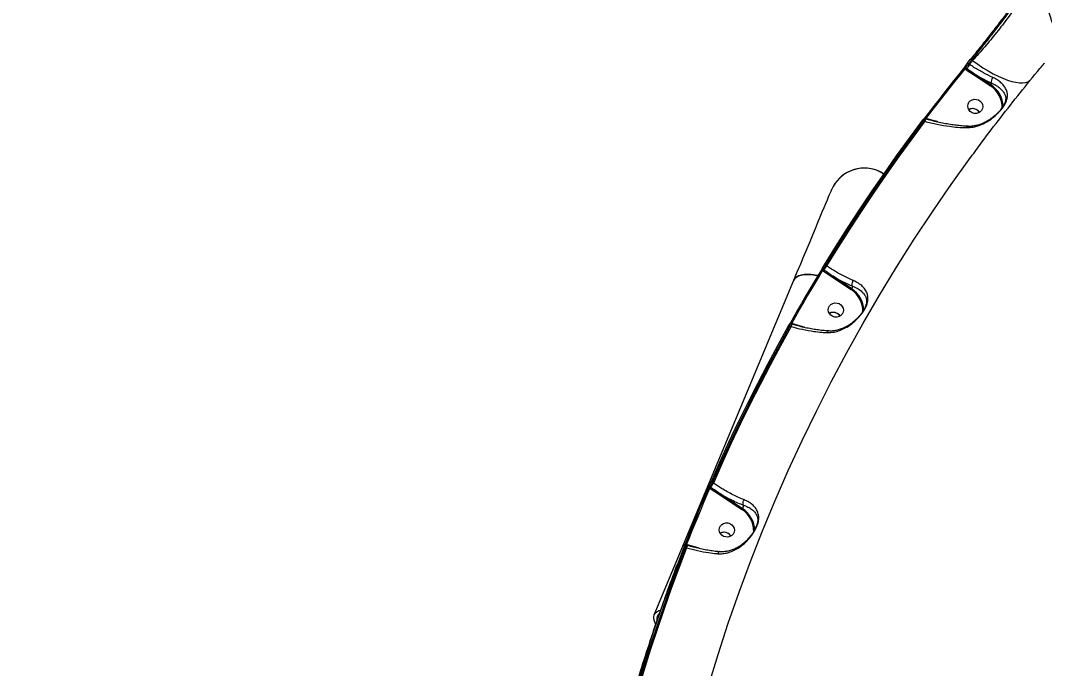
# Model space of a CAD drawing. Header units: millimetres. Extents: x -6028 to 5958, y -6064 to 4137.
# Drawn here: x -607 to -3, y -284 to 99 of the extents above; entities that cross this region are included whole.
import ezdxf

# ---------------------------------------------------------------- set-up
doc = ezdxf.new("R2010")
doc.units = ezdxf.units.MM
for name, color, linetype in [('DIKOM_ОБЪЕКТ', 7, 'Continuous'), ('DIKOM_РАЗМЕР_ЗОНА', 7, 'Continuous'), ('DIKOM_РАЗМЕР_ОБЪЕКТА', 7, 'Continuous')]:
    doc.layers.add(name, color=color, linetype=linetype)
doc.styles.add('style1', font='arial.ttf', dxfattribs={"width": 0.8})
doc.dimstyles.new('1-50', dxfattribs={"dimtxt": 300, "dimasz": 200, "dimexe": 100, "dimexo": 0, "dimgap": 100, "dimtad": 1, "dimtxsty": 'style1', "dimcen": 200, "dimclrd": 7, "dimclre": 7, "dimclrt": 7, "dimadec": 1, "dimazin": 2, "dimtfac": 1, "dimtmove": 0, "dimatfit": 2, "dimfxl": 0, "dimlwd": 25, "dimlwe": 18, "dimarcsym": 0})

# ---------------------------------------------------------------- blocks, each defined once
blk = doc.blocks.new('*D9')
at = {"layer": 'Defpoints', "color": 0, "transparency": 16777216}
for p in [(-6027.56, 1459.58), (4556.58, 1382.7), (4556.58, -5964.37)]:
    blk.add_point(p, dxfattribs=at)
at = {"layer": 'DIKOM_РАЗМЕР_ЗОНА', "color": 7, "lineweight": 18, "transparency": 16777216}
for p, q in [((-6027.56, 1459.58), (-6027.56, -6064.37)), ((4556.58, 1382.7), (4556.58, -6064.37))]:
    blk.add_line(p, q, dxfattribs=at)
at = {"layer": 'DIKOM_РАЗМЕР_ЗОНА', "color": 7, "lineweight": 25, "transparency": 16777216}
blk.add_line((-5827.56, -5964.37), (4356.58, -5964.37), dxfattribs=at)
at = {"layer": 'DIKOM_РАЗМЕР_ЗОНА', "color": 7, "transparency": 16777216}
for points in [[(-5827.56, -5931.03), (-5827.56, -5997.7), (-6027.56, -5964.37)], [(4356.58, -5931.03), (4356.58, -5997.7), (4556.58, -5964.37)]]:
    blk.add_solid(points, dxfattribs=at)
at = {"layer": 'DIKOM_РАЗМЕР_ЗОНА', "color": 7, "transparency": 16777216, "insert": (157.08, -5711.2), "char_height": 300, "attachment_point": 5, "style": 'style1'}
blk.add_mtext('10600', dxfattribs=at)
blk = doc.blocks.new('*D12')
at = {"layer": 'Defpoints', "color": 0, "transparency": 16777216}
for p in [(3056.58, 1987.9), (-4027.97, 676.5), (3056.58, -3714.77)]:
    blk.add_point(p, dxfattribs=at)
at = {"layer": 'DIKOM_РАЗМЕР_ОБЪЕКТА', "color": 7, "lineweight": 18, "transparency": 16777216}
for p, q in [((3056.58, 1987.9), (3056.58, -3814.77)), ((-4027.97, 676.5), (-4027.97, -3814.77))]:
    blk.add_line(p, q, dxfattribs=at)
at = {"layer": 'DIKOM_РАЗМЕР_ОБЪЕКТА', "color": 7, "lineweight": 25, "transparency": 16777216}
blk.add_line((-3827.97, -3714.77), (2856.58, -3714.77), dxfattribs=at)
at = {"layer": 'DIKOM_РАЗМЕР_ОБЪЕКТА', "color": 7, "transparency": 16777216}
for points in [[(-3827.97, -3681.44), (-3827.97, -3748.11), (-4027.97, -3714.77)], [(2856.58, -3681.44), (2856.58, -3748.11), (3056.58, -3714.77)]]:
    blk.add_solid(points, dxfattribs=at)
at = {"layer": 'DIKOM_РАЗМЕР_ОБЪЕКТА', "color": 7, "transparency": 16777216, "insert": (20, -3461.6), "char_height": 300, "attachment_point": 5, "style": 'style1'}
blk.add_mtext('7100', dxfattribs=at)

msp = doc.modelspace()

# ---------------------------------------------------------------- linework, layer by layer
at = {"layer": 'DIKOM_ОБЪЕКТ', "color": 7, "linetype": 'Continuous', "lineweight": 15}
for p, q in [((-48.451, 73.761), (-48.47, 73.726)), ((-48.451, 73.761), (-46.542, 76.089)), ((-47.038, 73.124), (-47.584, 73.487)), ((-45.677, 75.813), (-45.174, 75.399)), ((-2.906, 73.748), (-2.716, 73.976)), ((-49.652, 70.483), (-48.917, 69.994)), ((-48.604, 70.516), (-49.246, 70.943)), ((-48.917, 69.994), (-43.568, 66.389)), ((-34.369, 61.043), (-43.243, 66.946)), ((-43.568, 66.389), (-34.694, 60.486)), ((-34.077, 62.175), (-34.369, 61.043)), ((-74.052, 39.763), (-73.38, 39.57)), ((-73.165, 41.145), (-72.921, 41.075)), ((-72.982, 41.092), (-72.898, 41.119)), ((-72.921, 41.075), (-72.923, 41.072)), ((-65.62, 39.275), (-66.205, 39.444)), ((-132.994, -48.354), (-133.481, -48.031)), ((-131.429, -45.746), (-131.976, -45.382)), ((-233.239, -251.868), (-150.751, -54.238)), ((-133.729, -48.595), (-133.307, -48.876)), ((-133.307, -48.876), (-127.947, -52.489)), ((-127.947, -52.489), (-116.913, -59.829)), ((-116.588, -59.272), (-127.622, -51.932)), ((-116.18, -57.69), (-116.588, -59.272)), ((-108.011, -68.408), (-108.057, -68.621)), ((-153.07, -81.44), (-152.421, -81.627)), ((-152.365, -80.006), (-151.963, -80.122)), ((-151.883, -79.887), (-152.013, -79.85)), ((-151.963, -80.122), (-151.963, -80.122)), ((-145.483, -81.685), (-151.883, -79.887)), ((-144.513, -81.963), (-145.483, -81.685)), ((-198.277, -174.022), (-198.833, -173.652)), ((-200.267, -177.078), (-200.155, -177.152)), ((-199.842, -176.631), (-200.179, -176.406)), ((-200.155, -177.152), (-194.691, -180.834)), ((-194.691, -180.834), (-181.366, -189.698)), ((-181.041, -189.141), (-194.366, -180.277)), ((-180.504, -187.056), (-181.041, -189.141)), ((-214.192, -210.629), (-213.629, -210.791)), ((-213.549, -210.557), (-214.04, -210.416)), ((-213.629, -210.791), (-213.63, -210.792)), ((-207.27, -212.319), (-213.549, -210.557)), ((-214.723, -212.113), (-214.087, -212.296)), ((-206.37, -212.578), (-207.27, -212.319))]:
    msp.add_line(p, q, dxfattribs=at)
at = {"layer": 'DIKOM_ОБЪЕКТ', "color": 7, "linetype": 'Continuous', "lineweight": 15, "flags": 128}
for points in [[(-47.584, 73.487), (-47.737, 73.592), (-47.888, 73.679), (-48.032, 73.747), (-48.163, 73.792), (-48.275, 73.812), (-48.366, 73.808), (-48.432, 73.779), (-48.451, 73.761)], [(-47.584, 73.487), (-47.346, 73.778), (-47.108, 74.069), (-46.87, 74.36), (-46.631, 74.651), (-46.393, 74.941), (-46.154, 75.232), (-45.916, 75.522), (-45.677, 75.813)], [(-45.174, 75.399), (-45.407, 75.115), (-45.64, 74.831), (-45.874, 74.547), (-46.107, 74.262), (-46.34, 73.978), (-46.573, 73.694), (-46.806, 73.409), (-47.038, 73.124)], [(-45.677, 75.813), (-45.83, 75.918), (-45.981, 76.006), (-46.125, 76.073), (-46.255, 76.119), (-46.367, 76.14), (-46.458, 76.135), (-46.524, 76.107), (-46.542, 76.089)], [(-45.174, 75.399), (-42.117, 73.229), (-39.054, 71.209), (-36.013, 69.359), (-33.022, 67.695), (-30.108, 66.232), (-27.297, 64.983), (-24.616, 63.961), (-22.089, 63.174), (-19.738, 62.629), (-17.585, 62.332), (-15.651, 62.285), (-13.951, 62.489), (-12.503, 62.941), (-11.318, 63.638), (-10.57, 64.366)], [(-50.541, 70.719), (-53.469, 67.101), (-56.382, 63.472), (-59.278, 59.831), (-62.158, 56.178), (-65.022, 52.514), (-67.869, 48.838), (-70.699, 45.151), (-73.513, 41.452)], [(-72.605, 41.241), (-69.794, 44.937), (-66.965, 48.621), (-64.121, 52.294), (-61.26, 55.955), (-58.382, 59.604), (-55.488, 63.242), (-52.578, 66.869), (-49.652, 70.483)], [(-49.652, 70.483), (-49.806, 70.588), (-49.958, 70.675), (-50.103, 70.743), (-50.234, 70.787), (-50.347, 70.807), (-50.438, 70.802), (-50.503, 70.772), (-50.541, 70.719)], [(-45.465, 44.658), (-46.537, 45.34), (-47.372, 46.271), (-47.901, 47.376), (-48.082, 48.565), (-47.9, 49.741), (-47.369, 50.809), (-46.534, 51.684), (-45.461, 52.293), (-44.237, 52.588), (-42.961, 52.545), (-41.738, 52.167), (-40.665, 51.484), (-39.831, 50.553), (-39.301, 49.449), (-39.121, 48.26), (-39.303, 47.084), (-39.833, 46.015), (-40.669, 45.141), (-41.742, 44.531), (-42.966, 44.236), (-44.241, 44.28), (-45.465, 44.658)], [(-74.96, 39.974), (-82.667, 29.613), (-90.244, 19.166), (-97.69, 8.634), (-105.005, -1.98), (-112.188, -12.676), (-119.237, -23.453), (-126.152, -34.308), (-132.932, -45.241)], [(-131.976, -45.382), (-125.202, -34.458), (-118.292, -23.612), (-111.249, -12.844), (-104.072, -2.157), (-96.763, 8.449), (-89.323, 18.972), (-81.752, 29.41), (-74.052, 39.763)], [(-73.38, 39.57), (-81.098, 29.197), (-88.686, 18.739), (-96.143, 8.195), (-103.468, -2.432), (-110.66, -13.141), (-117.718, -23.93), (-124.642, -34.799), (-131.429, -45.746)], [(-74.052, 39.763), (-74.21, 39.862), (-74.365, 39.944), (-74.512, 40.007), (-74.646, 40.048), (-74.761, 40.065), (-74.854, 40.058), (-74.922, 40.027), (-74.96, 39.974)], [(-72.605, 41.241), (-72.763, 41.341), (-72.919, 41.424), (-73.066, 41.487), (-73.2, 41.528), (-73.316, 41.545), (-73.408, 41.538), (-73.475, 41.507), (-73.513, 41.452)], [(-61.409, -2.873), (-57.806, 2.285), (-46.415, 18.167), (-46.181, 18.488)], [(-101.043, 10.336), (-98.582, 9.115), (-97.723, 8.588)], [(-215.729, -348.337), (-211.481, -331.038), (-206.515, -312.318), (-201.191, -293.695), (-195.509, -275.176), (-189.471, -256.767), (-183.08, -238.474), (-176.337, -220.303), (-169.245, -202.259), (-161.805, -184.348), (-154.02, -166.576), (-145.894, -148.949), (-137.427, -131.471), (-128.623, -114.15), (-119.485, -96.989), (-110.015, -79.996), (-100.218, -63.174), (-90.094, -46.53), (-79.649, -30.068), (-68.885, -13.795), (-61.409, -2.873)], [(-150.751, -54.238), (-148.697, -49.316), (-146.708, -44.551), (-144.791, -39.96), (-142.954, -35.559), (-141.203, -31.363), (-139.544, -27.387), (-137.982, -23.647), (-136.525, -20.154), (-135.176, -16.922), (-133.94, -13.962), (-132.822, -11.284), (-131.827, -8.899), (-130.957, -6.814), (-130.215, -5.037), (-129.604, -3.574), (-129.127, -2.431), (-128.785, -1.612), (-128.58, -1.119), (-128.511, -0.955)], [(-133.729, -48.595), (-133.897, -48.51), (-134.062, -48.44), (-134.218, -48.39), (-134.359, -48.36), (-134.481, -48.352), (-134.578, -48.366), (-134.648, -48.402), (-134.687, -48.459)], [(-131.976, -45.382), (-132.142, -45.296), (-132.307, -45.227), (-132.462, -45.176), (-132.603, -45.146), (-132.724, -45.137), (-132.822, -45.151), (-132.892, -45.186), (-132.932, -45.241)], [(-134.687, -48.459), (-137.034, -52.336), (-139.364, -56.223), (-141.678, -60.12), (-143.974, -64.025), (-146.253, -67.94), (-148.515, -71.864), (-150.759, -75.797), (-152.987, -79.739)], [(-152.013, -79.85), (-149.788, -75.911), (-147.545, -71.981), (-145.285, -68.061), (-143.008, -64.149), (-140.714, -60.247), (-138.402, -56.354), (-136.074, -52.47), (-133.729, -48.595)], [(-136.515, -51.475), (-138.1, -51.189), (-140.457, -50.905), (-142.657, -50.816), (-144.665, -50.923), (-146.445, -51.226), (-147.967, -51.719), (-149.206, -52.394), (-150.139, -53.238), (-150.751, -54.238)], [(-150.751, -54.238), (-150.139, -53.238), (-149.206, -52.394), (-147.967, -51.719), (-146.445, -51.226), (-144.665, -50.923), (-142.657, -50.816), (-140.457, -50.905), (-138.1, -51.189), (-136.515, -51.475)], [(-127.765, -75.603), (-128.837, -74.92), (-129.672, -73.989), (-130.201, -72.885), (-130.382, -71.696), (-130.2, -70.52), (-129.669, -69.451), (-128.834, -68.577), (-127.761, -67.967), (-126.537, -67.672), (-125.261, -67.716), (-124.038, -68.094), (-122.965, -68.776), (-122.131, -69.707), (-121.601, -70.812), (-121.421, -72.001), (-121.603, -73.177), (-122.133, -74.246), (-122.969, -75.12), (-124.042, -75.729), (-125.266, -76.024), (-126.541, -75.981), (-127.765, -75.603)], [(-154.043, -81.329), (-160.267, -92.629), (-166.35, -103.998), (-172.291, -115.437), (-178.09, -126.944), (-183.745, -138.517), (-189.257, -150.154), (-194.624, -161.855), (-199.845, -173.617)], [(-198.833, -173.652), (-193.616, -161.899), (-188.254, -150.208), (-182.747, -138.581), (-177.096, -127.017), (-171.302, -115.52), (-165.366, -104.091), (-159.288, -92.73), (-153.07, -81.44)], [(-152.421, -81.627), (-158.653, -92.938), (-164.744, -104.321), (-170.693, -115.773), (-176.499, -127.293), (-182.161, -138.88), (-187.678, -150.531), (-193.05, -162.246), (-198.277, -174.022)], [(-153.07, -81.44), (-153.24, -81.36), (-153.407, -81.296), (-153.565, -81.25), (-153.709, -81.225), (-153.832, -81.22), (-153.932, -81.236), (-154.003, -81.273), (-154.043, -81.329)], [(-152.013, -79.85), (-152.184, -79.769), (-152.352, -79.704), (-152.51, -79.658), (-152.654, -79.632), (-152.778, -79.628), (-152.877, -79.644), (-152.947, -79.682), (-152.987, -79.739)], [(-198.833, -173.652), (-199.011, -173.586), (-199.185, -173.536), (-199.35, -173.503), (-199.499, -173.489), (-199.627, -173.494), (-199.73, -173.517), (-199.804, -173.559), (-199.845, -173.617)], [(-201.28, -177.047), (-203.067, -181.193), (-204.835, -185.346), (-206.585, -189.506), (-208.317, -193.673), (-210.031, -197.848), (-211.727, -202.029), (-213.405, -206.218), (-215.064, -210.413)], [(-214.04, -210.416), (-212.381, -206.224), (-210.705, -202.039), (-209.011, -197.861), (-207.298, -193.69), (-205.567, -189.526), (-203.819, -185.369), (-202.052, -181.22), (-200.267, -177.078)], [(-200.267, -177.078), (-200.445, -177.012), (-200.62, -176.962), (-200.786, -176.93), (-200.935, -176.916), (-201.064, -176.921), (-201.167, -176.946), (-201.24, -176.988), (-201.28, -177.047)], [(-192.218, -205.472), (-193.29, -204.79), (-194.125, -203.858), (-194.654, -202.754), (-194.835, -201.565), (-194.653, -200.389), (-194.123, -199.32), (-193.287, -198.446), (-192.214, -197.836), (-190.99, -197.541), (-189.715, -197.585), (-188.491, -197.963), (-187.419, -198.645), (-186.584, -199.577), (-186.055, -200.681), (-185.874, -201.87), (-186.056, -203.046), (-186.586, -204.115), (-187.422, -204.989), (-188.495, -205.598), (-189.719, -205.893), (-190.994, -205.85), (-192.218, -205.472)], [(-214.04, -210.416), (-214.22, -210.356), (-214.397, -210.311), (-214.564, -210.283), (-214.716, -210.274), (-214.846, -210.282), (-214.95, -210.309), (-215.023, -210.353), (-215.064, -210.413)], [(-215.748, -212.11), (-220.325, -224.061), (-224.755, -236.064), (-229.037, -248.119), (-233.17, -260.223), (-237.154, -272.376), (-240.989, -284.576), (-244.674, -296.821), (-248.208, -309.109)], [(-247.156, -309.032), (-243.625, -296.754), (-239.944, -284.519), (-236.112, -272.33), (-232.131, -260.187), (-228.001, -248.092), (-223.723, -236.047), (-219.297, -224.054), (-214.723, -212.113)], [(-214.087, -212.296), (-218.67, -224.261), (-223.105, -236.279), (-227.392, -248.349), (-231.53, -260.468), (-235.518, -272.637), (-239.356, -284.852), (-243.043, -297.112), (-246.579, -309.416)], [(-214.723, -212.113), (-214.903, -212.054), (-215.08, -212.009), (-215.247, -211.982), (-215.398, -211.972), (-215.528, -211.981), (-215.632, -212.008), (-215.706, -212.051), (-215.748, -212.11)], [(-232.255, -257.205), (-232.352, -257.047), (-233.072, -255.618), (-233.464, -254.263), (-233.52, -253.006), (-233.239, -251.868), (-232.627, -250.868), (-231.694, -250.024), (-230.456, -249.349), (-229.39, -248.976)]]:
    msp.add_lwpolyline(points, dxfattribs=at)
at = {"layer": 'DIKOM_ОБЪЕКТ', "color": 7, "linetype": 'Continuous', "lineweight": 15}
for centre, radius, start, end in [((-36.129, 64.804), 13.721, 142.668705, 155.397791), ((-48.803, 71.701), 0.877, 143.399126, 239.690362), ((-51.097, 71.657), 2.742, 322.665954, 335.40381), ((-45.421, 67.842), 2.355, 321.891932, 337.627418), ((-36.546, 61.939), 2.354, 321.892746, 337.629303), ((-42.825, 47.704), 15.149, 358.681042, 57.539137), ((-42.935, 47.749), 15.814, 1.554186, 57.20478), ((-30.4, 63.036), 3.777, 139.764943, 193.170357), ((-45.168, 42.336), 4.715, 31.700825, 119.389432), ((-45.177, 42.347), 4.701, 64.771602, 119.363374), ((-45.063, 42.433), 4.575, 31.348285, 65.601937), ((-73.325, 40.47), 0.777, 56.606765, 132.780056), ((-37.131, 29.374), 37.655, 161.900734, 164.290796), ((-47.556, 35.497), 1.299, 98.684161, 165.294732), ((-109.131, -9.043), 21, 57.095031, 157.344907), ((-109.131, -9.043), 21, 67.344907, 157.344907), ((-133.037, -47.269), 0.882, 151.539964, 239.757637), ((-135.49, -47.211), 2.745, 322.672842, 335.396922), ((-120.519, -54.066), 13.721, 142.669075, 155.397966), ((-129.801, -51.035), 2.356, 321.895036, 337.621752), ((-118.767, -58.375), 2.356, 321.895036, 337.621752), ((-125.083, -72.537), 15.108, 358.493456, 57.260643), ((-125.226, -72.509), 15.805, 1.644185, 56.873669), ((-127.468, -77.925), 4.715, 31.698368, 119.391757), ((-127.477, -77.913), 4.701, 64.769838, 119.364849), ((-127.362, -77.826), 4.573, 31.343183, 65.607039), ((-117.548, -91.415), 36.221, 161.83377, 164.321297), ((-156.559, -78.627), 4.843, 341.196613, 344.919308), ((-199.732, -175.639), 0.888, 159.680787, 239.819029), ((-187.367, -182.342), 13.72, 142.667916, 155.398036), ((-202.335, -175.489), 2.742, 322.665308, 335.401733), ((-196.545, -179.38), 2.356, 321.89687, 337.619918), ((-183.22, -188.244), 2.356, 321.895036, 337.621752), ((-189.527, -202.398), 15.096, 357.781325, 57.275203), ((-189.675, -202.374), 15.8, 1.318846, 56.878242), ((-191.921, -207.794), 4.715, 31.699389, 119.390736), ((-191.93, -207.783), 4.701, 64.771871, 119.362815), ((-191.815, -207.695), 4.573, 31.343234, 65.606988), ((-178.911, -222.173), 36.537, 161.850448, 164.315929), ((-218.306, -209.271), 4.928, 341.217736, 344.877769), ((-227.923, -254.095), 3.746, 127.358926, 193.148533)]:
    msp.add_arc(centre, radius, start, end, dxfattribs=at)
for points, knots in [([(-11.227, 121.68), (-12.056, 120.6), (-13.73, 118.421), (-16.337, 114.976), (-18.778, 111.744), (-20.977, 108.83), (-23.305, 105.751), (-25.729, 102.554), (-28.211, 99.298), (-30.758, 95.977), (-33.378, 92.587), (-36.029, 89.188), (-38.669, 85.837), (-41.304, 82.528), (-43.949, 79.246), (-45.691, 77.118), (-46.562, 76.054)], [0, 0, 0, 0, 0.1001196, 0.2018939, 0.2673154, 0.3327351, 0.400066, 0.4673959, 0.5330248, 0.5986551, 0.666211, 0.7337663, 0.7993711, 0.8649757, 0.9324875, 1, 1, 1, 1]), ([(-45.677, 75.813), (-44.556, 77.187), (-42.31, 79.941), (-38.857, 84.26), (-35.394, 88.651), (-31.953, 93.074), (-28.575, 97.463), (-25.297, 101.756), (-22.163, 105.887), (-19.197, 109.807), (-16.302, 113.63), (-13.524, 117.283), (-11.877, 119.412), (-11.054, 120.476)], [0, 0, 0, 0, 0.088694, 0.1776679, 0.2663588, 0.355066, 0.4440573, 0.5327623, 0.6211392, 0.7097986, 0.7981762, 0.8990872, 1, 1, 1, 1]), ([(-11.054, 120.476), (-11.762, 119.264), (-13.178, 116.84), (-15.733, 112.872), (-18.461, 108.85), (-21.297, 104.844), (-24.354, 100.683), (-27.604, 96.412), (-31, 92.089), (-34.5, 87.767), (-38.059, 83.509), (-41.639, 79.346), (-43.997, 76.713), (-45.174, 75.399)], [0, 0, 0, 0, 0.1033765, 0.2067507, 0.2946082, 0.3827369, 0.470592, 0.5587495, 0.6471809, 0.7353371, 0.8234666, 0.9118709, 1, 1, 1, 1]), ([(-5.007, 118.749), (-4.913, 118.415), (-4.534, 117.059), (-3.743, 114.504), (-2.612, 111.086), (-1.437, 107.632), (-0.154, 103.845), (1.139, 99.836), (2.247, 96), (3.018, 92.731), (3.53, 89.931), (3.764, 87.414), (3.818, 86.344), (3.845, 85.809)], [0, 0, 0, 0, 0.0275947, 0.1121797, 0.1968238, 0.2807375, 0.3647043, 0.4782451, 0.5919075, 0.6886513, 0.7854192, 0.8928598, 1, 1, 1, 1]), ([(-48.47, 73.726), (-48.573, 73.597), (-48.779, 73.34), (-49.079, 72.924), (-49.33, 72.546), (-49.457, 72.327), (-49.502, 72.236), (-49.508, 72.224)], [0, 0, 0, 0, 0.2404772, 0.4810162, 0.7219041, 0.9628957, 1, 1, 1, 1]), ([(-49.246, 70.943), (-49.237, 70.964), (-49.167, 71.118), (-48.966, 71.491), (-48.566, 72.131), (-48.083, 72.834), (-47.75, 73.269), (-47.584, 73.487)], [0, 0, 0, 0, 0.0371015, 0.2779588, 0.5187657, 0.7593484, 1, 1, 1, 1]), ([(-33.283, 65.475), (-35.073, 66.322), (-38.705, 68.041), (-43.376, 70.75), (-46.154, 72.551), (-47.038, 73.124)], [0, 0, 0, 0, 0.3984818, 0.808514, 1, 1, 1, 1]), ([(-46.146, 18.471), (-44.013, 21.392), (-38.251, 29.281), (-28.574, 41.939), (-17.14, 56.453), (-8.533, 67.02), (-3.739, 72.746), (-2.903, 73.745)], [0, 0, 0, 0, 0.1546788, 0.4178199, 0.681045, 0.9443556, 1, 1, 1, 1]), ([(-49.508, 72.224), (-49.514, 72.212), (-49.559, 72.121), (-49.685, 71.901), (-49.935, 71.522), (-50.234, 71.106), (-50.438, 70.848), (-50.541, 70.719)], [0, 0, 0, 0, 0.0372557, 0.2782265, 0.5190554, 0.7595631, 1, 1, 1, 1]), ([(-49.652, 70.483), (-49.613, 70.523), (-49.536, 70.604), (-49.42, 70.731), (-49.321, 70.846), (-49.269, 70.913), (-49.249, 70.94), (-49.246, 70.943)], [0, 0, 0, 0, 0.24019133, 0.4810653, 0.72228078, 0.96292994, 1, 1, 1, 1]), ([(-43.243, 66.946), (-43.519, 67.127), (-44.896, 68.03), (-46.674, 69.231), (-48.189, 70.24), (-48.604, 70.516)], [0, 0, 0, 0, 0.15365145, 0.76829634, 1, 1, 1, 1]), ([(-43.243, 66.946), (-41.703, 66.066), (-38.594, 64.291), (-35.592, 62.884), (-34.077, 62.175)], [0, 0, 0, 0, 0.4956454, 1, 1, 1, 1]), ([(-48.812, 35.827), (-47.49, 35.889), (-44.842, 36.013), (-40.901, 37.216), (-37.079, 39.031), (-33.585, 41.363), (-30.924, 43.649), (-29.102, 45.528), (-27.549, 47.353), (-26.275, 49.228), (-25.395, 50.999), (-24.783, 52.759), (-24.508, 54.705), (-24.763, 56.858), (-25.582, 58.984), (-26.957, 60.99), (-28.833, 62.82), (-30.922, 64.323), (-32.571, 65.128), (-33.283, 65.475)], [0, 0, 0, 0, 0.075908, 0.1519077, 0.2286346, 0.3051892, 0.3688617, 0.4016196, 0.4343322, 0.4904598, 0.5282364, 0.5660854, 0.6308761, 0.6957702, 0.7645209, 0.833228, 0.893682, 0.954063, 1, 1, 1, 1]), ([(-34.077, 62.175), (-33.414, 61.874), (-31.882, 61.177), (-29.912, 59.902), (-28.128, 58.377), (-26.763, 56.714), (-25.915, 54.983), (-25.524, 53.247), (-25.716, 51.986), (-25.812, 51.357)], [0, 0, 0, 0, 0.1058065, 0.2445551, 0.3869498, 0.545541, 0.7073801, 0.8541399, 1, 1, 1, 1]), ([(-47.752, 36.774), (-47.707, 36.77), (-46.943, 36.691), (-45.39, 36.821), (-43.095, 37.178), (-40.73, 37.87), (-38.333, 38.851), (-36.137, 40.018), (-34.209, 41.262), (-32.601, 42.465), (-31.226, 43.639), (-30.042, 44.768), (-29.015, 45.872), (-28.09, 47.001), (-27.275, 48.147), (-26.604, 49.265), (-26.129, 50.276), (-25.893, 50.94), (-25.825, 51.285), (-25.811, 51.358)], [0, 0, 0, 0, 0.005181, 0.0881359, 0.1740443, 0.2626629, 0.3534439, 0.446202, 0.5172813, 0.5805362, 0.6382183, 0.6857603, 0.7311322, 0.7787899, 0.8285698, 0.8804249, 0.9333528, 0.9859079, 1, 1, 1, 1]), ([(-25.812, 51.357), (-25.813, 51.341), (-25.815, 51.29), (-25.839, 51.23), (-25.855, 51.188)], [0, 0, 0, 0, 0.314996, 1, 1, 1, 1]), ([(-74.885, 40.076), (-74.811, 40.174), (-74.591, 40.464), (-74.336, 40.749), (-74.098, 40.97), (-73.813, 41.127), (-73.523, 41.19), (-73.283, 41.197), (-73.171, 41.143), (-73.163, 41.139)], [0, 0, 0, 0, 0.14895583, 0.4414057, 0.63596119, 0.73611269, 0.85555123, 0.98970385, 1, 1, 1, 1]), ([(-74.052, 39.763), (-74.012, 39.834), (-73.846, 40.132), (-73.578, 40.589), (-73.323, 40.98), (-73.184, 41.16), (-73.176, 41.125), (-73.173, 41.116)], [0, 0, 0, 0, 0.0881036, 0.3707611, 0.64138, 0.9076728, 1, 1, 1, 1]), ([(-73.513, 41.452), (-73.555, 41.397), (-73.702, 41.205), (-73.828, 41.056), (-73.918, 40.949)], [0, 0, 0, 0, 0.2880143, 1, 1, 1, 1]), ([(-73.38, 39.57), (-70.968, 38.969), (-66.077, 37.75), (-59.595, 36.684), (-53.778, 36.022), (-50.556, 35.896), (-48.812, 35.827)], [0, 0, 0, 0, 0.2848607, 0.5777502, 0.7715675, 1, 1, 1, 1]), ([(-72.91, 41.118), (-72.384, 40.965), (-70.634, 40.456), (-67.629, 39.708), (-63.925, 38.877), (-60.247, 38.178), (-56.637, 37.609), (-53.143, 37.185), (-50.175, 36.917), (-48.444, 36.852), (-47.776, 36.826)], [0, 0, 0, 0, 0.0608759, 0.20268286, 0.34534527, 0.48832323, 0.6308344, 0.77230324, 0.91223607, 1, 1, 1, 1]), ([(-72.898, 41.119), (-72.831, 41.144), (-72.737, 41.181), (-72.635, 41.227), (-72.605, 41.241)], [0, 0, 0, 0, 0.7052734, 1, 1, 1, 1]), ([(-66.205, 39.444), (-66.492, 39.525), (-68.623, 40.132), (-70.757, 40.727), (-72.605, 41.241)], [0, 0, 0, 0, 0.1343632, 1, 1, 1, 1]), ([(-133.812, -46.848), (-133.818, -46.861), (-133.859, -46.955), (-133.97, -47.185), (-134.183, -47.587), (-134.434, -48.036), (-134.603, -48.318), (-134.687, -48.459)], [0, 0, 0, 0, 0.0386037, 0.2781377, 0.5183693, 0.7592412, 1, 1, 1, 1]), ([(-132.932, -45.241), (-133.017, -45.382), (-133.186, -45.663), (-133.439, -46.11), (-133.653, -46.512), (-133.765, -46.742), (-133.806, -46.835), (-133.812, -46.848)], [0, 0, 0, 0, 0.2406704, 0.4814391, 0.7216323, 0.9612566, 1, 1, 1, 1]), ([(-133.729, -48.595), (-133.708, -48.544), (-133.668, -48.441), (-133.6, -48.281), (-133.537, -48.141), (-133.499, -48.064), (-133.483, -48.035), (-133.481, -48.031)], [0, 0, 0, 0, 0.2442631, 0.4858778, 0.7244658, 0.9615682, 1, 1, 1, 1]), ([(-133.481, -48.031), (-133.472, -48.009), (-133.405, -47.851), (-133.219, -47.468), (-132.856, -46.805), (-132.421, -46.07), (-132.124, -45.611), (-131.976, -45.382)], [0, 0, 0, 0, 0.0387548, 0.2783563, 0.5186371, 0.7594343, 1, 1, 1, 1]), ([(-127.622, -51.932), (-127.898, -51.751), (-129.275, -50.848), (-131.057, -49.645), (-132.576, -48.633), (-132.994, -48.354)], [0, 0, 0, 0, 0.1533095, 0.7665793, 1, 1, 1, 1]), ([(-115.591, -54.447), (-117.133, -53.764), (-120.161, -52.425), (-124.925, -49.846), (-128.683, -47.57), (-130.852, -46.129), (-131.429, -45.746)], [0, 0, 0, 0, 0.3028907, 0.5944603, 0.89203, 1, 1, 1, 1]), ([(-127.622, -51.932), (-126.539, -52.554), (-124.363, -53.803), (-120.5, -55.804), (-117.822, -56.974), (-116.18, -57.69)], [0, 0, 0, 0, 0.2774667, 0.5573039, 1, 1, 1, 1]), ([(-131.122, -85.183), (-129.723, -85.141), (-127.175, -85.063), (-123.573, -83.981), (-120.089, -82.391), (-116.563, -80.083), (-113.636, -77.485), (-111.504, -75.116), (-109.885, -73.011), (-108.422, -70.614), (-107.475, -68.347), (-107.028, -66.46), (-106.89, -64.491), (-107.235, -62.362), (-108.297, -60.091), (-110.038, -57.953), (-112.407, -55.996), (-114.548, -54.954), (-115.591, -54.447)], [0, 0, 0, 0, 0.0785503, 0.1430583, 0.2076035, 0.2872162, 0.3665506, 0.4057536, 0.4448533, 0.4974442, 0.5496904, 0.5922702, 0.6349384, 0.7072953, 0.7797307, 0.8544853, 0.9291391, 1, 1, 1, 1]), ([(-116.181, -57.687), (-116.25, -57.504), (-116.388, -57.139), (-116.372, -56.384), (-116.188, -55.58), (-115.914, -54.96), (-115.697, -54.601), (-115.616, -54.483), (-115.591, -54.447)], [0, 0, 0, 0, 0.2204704, 0.4409663, 0.6614532, 0.881928, 0.963535, 1, 1, 1, 1]), ([(-116.18, -57.69), (-116.18, -57.689), (-116.18, -57.688), (-116.181, -57.687), (-116.181, -57.687)], [0, 0, 0, 0, 0.7047159, 1, 1, 1, 1]), ([(-116.181, -57.687), (-116.181, -57.687), (-115.185, -58.074), (-113.218, -58.996), (-110.948, -60.576), (-109.264, -62.305), (-108.166, -64.151), (-107.76, -65.879), (-107.745, -67.308), (-107.938, -68.107), (-108.011, -68.408)], [0, 0, 0, 0, 0.0000762, 0.1649326, 0.3375095, 0.5149951, 0.6805427, 0.8497303, 0.943543, 1, 1, 1, 1]), ([(-130.037, -84.018), (-129.642, -84.044), (-128.511, -84.119), (-126.588, -83.909), (-124.279, -83.416), (-121.927, -82.6), (-119.665, -81.521), (-117.57, -80.258), (-115.681, -78.873), (-114.051, -77.465), (-112.643, -76.061), (-111.464, -74.713), (-110.447, -73.393), (-109.616, -72.157), (-108.941, -70.986), (-108.453, -69.927), (-108.129, -69.048), (-108.028, -68.588), (-107.989, -68.407)], [0, 0, 0, 0, 0.0438201, 0.1255095, 0.2107746, 0.2992238, 0.3902702, 0.4735384, 0.5503105, 0.6236438, 0.6818626, 0.7377069, 0.7893029, 0.8363662, 0.8795254, 0.9253401, 0.970669, 1, 1, 1, 1]), ([(-153.993, -81.241), (-153.94, -81.146), (-153.787, -80.872), (-153.617, -80.598), (-153.494, -80.419), (-153.372, -80.275), (-153.21, -80.134), (-152.977, -80.013), (-152.679, -79.947), (-152.473, -79.99), (-152.37, -80.011)], [0, 0, 0, 0, 0.1279768, 0.3680829, 0.5177169, 0.5929033, 0.6713043, 0.7705267, 0.8853457, 1, 1, 1, 1]), ([(-153.206, -80.112), (-153.159, -80.034), (-153.085, -79.91), (-152.991, -79.742), (-152.956, -79.678)], [0, 0, 0, 0, 0.624586, 1, 1, 1, 1]), ([(-153.07, -81.44), (-153.045, -81.386), (-152.916, -81.097), (-152.699, -80.627), (-152.487, -80.198), (-152.374, -79.994), (-152.374, -80.027), (-152.374, -80.036)], [0, 0, 0, 0, 0.0644913, 0.3467285, 0.6243088, 0.9006064, 1, 1, 1, 1]), ([(-152.421, -81.627), (-150.179, -82.2), (-145.629, -83.362), (-139.501, -84.405), (-134.654, -84.972), (-132.145, -85.122), (-131.122, -85.183)], [0, 0, 0, 0, 0.3072594, 0.623319, 0.8463538, 1, 1, 1, 1]), ([(-152.266, -80.034), (-152.239, -80.017), (-152.177, -79.978), (-152.084, -79.906), (-152.025, -79.859), (-152.013, -79.85)], [0, 0, 0, 0, 0.38024806, 0.8818753, 1, 1, 1, 1]), ([(-151.957, -80.096), (-151.093, -80.341), (-149.045, -80.924), (-145.793, -81.71), (-142.236, -82.466), (-138.723, -83.09), (-135.299, -83.575), (-132.389, -83.895), (-130.685, -83.995), (-130.037, -84.033)], [0, 0, 0, 0, 0.115109, 0.2730591, 0.4314451, 0.5896666, 0.7472235, 0.9037225, 1, 1, 1, 1]), ([(-130.037, -84.085), (-130.128, -84.082), (-130.357, -84.074), (-130.714, -84.384), (-130.957, -84.78), (-131.08, -85.071), (-131.107, -85.144), (-131.122, -85.183)], [0, 0, 0, 0, 0.2224468, 0.5580078, 0.8934982, 0.9435655, 1, 1, 1, 1]), ([(-200.565, -175.33), (-200.569, -175.34), (-200.604, -175.431), (-200.698, -175.665), (-200.875, -176.094), (-201.08, -176.582), (-201.214, -176.892), (-201.28, -177.047)], [0, 0, 0, 0, 0.02784, 0.2650272, 0.5076772, 0.7539462, 1, 1, 1, 1]), ([(-199.845, -173.617), (-199.912, -173.772), (-200.046, -174.081), (-200.253, -174.567), (-200.431, -174.995), (-200.526, -175.229), (-200.561, -175.321), (-200.565, -175.33)], [0, 0, 0, 0, 0.2457748, 0.4917859, 0.7342588, 0.9714809, 1, 1, 1, 1]), ([(-200.179, -176.406), (-200.172, -176.39), (-200.113, -176.238), (-199.948, -175.855), (-199.62, -175.164), (-199.229, -174.386), (-198.965, -173.896), (-198.833, -173.652)], [0, 0, 0, 0, 0.0286597, 0.2670937, 0.5101398, 0.7556418, 1, 1, 1, 1]), ([(-180.121, -183.914), (-181.192, -183.474), (-183.345, -182.588), (-186.683, -180.969), (-190.055, -179.162), (-193.918, -176.909), (-196.661, -175.092), (-198.277, -174.022)], [0, 0, 0, 0, 0.18728013, 0.37654809, 0.55700509, 0.73919641, 1, 1, 1, 1]), ([(-200.267, -177.078), (-200.265, -177.013), (-200.26, -176.887), (-200.241, -176.693), (-200.216, -176.534), (-200.195, -176.451), (-200.183, -176.417), (-200.18, -176.41), (-200.179, -176.406)], [0, 0, 0, 0, 0.2631402, 0.5160515, 0.7522527, 0.9411382, 0.9741107, 1, 1, 1, 1]), ([(-194.366, -180.277), (-194.641, -180.097), (-196.019, -179.193), (-197.836, -177.967), (-199.389, -176.932), (-199.842, -176.631)], [0, 0, 0, 0, 0.15042444, 0.75212635, 1, 1, 1, 1]), ([(-194.366, -180.277), (-193.23, -180.932), (-190.948, -182.246), (-187.477, -184.033), (-183.958, -185.688), (-181.659, -186.598), (-180.504, -187.056)], [0, 0, 0, 0, 0.2380436, 0.478163, 0.737708, 1, 1, 1, 1]), ([(-195.63, -215.721), (-195.386, -215.736), (-194.183, -215.81), (-192.01, -215.668), (-188.983, -214.993), (-185.886, -213.76), (-182.548, -211.811), (-179.249, -209.161), (-176.297, -205.949), (-174.291, -203.042), (-173.104, -200.838), (-172.381, -199.189), (-171.866, -197.611), (-171.516, -195.972), (-171.404, -194.335), (-171.602, -192.355), (-172.318, -190.266), (-173.776, -188.114), (-175.871, -186.167), (-178.089, -184.783), (-179.651, -184.115), (-180.121, -183.914)], [0, 0, 0, 0, 0.0134557, 0.0663227, 0.1192319, 0.1832726, 0.2473509, 0.3264793, 0.4053638, 0.4678596, 0.4990962, 0.5303025, 0.5614406, 0.5926218, 0.634514, 0.6764874, 0.7480828, 0.81976, 0.8939568, 0.968065, 1, 1, 1, 1]), ([(-180.505, -187.052), (-180.586, -186.865), (-180.749, -186.489), (-180.765, -185.722), (-180.606, -184.907), (-180.368, -184.341), (-180.19, -184.026), (-180.145, -183.953), (-180.121, -183.914)], [0, 0, 0, 0, 0.2316021, 0.4632436, 0.6948667, 0.9264689, 0.9610353, 1, 1, 1, 1]), ([(-180.504, -187.056), (-180.504, -187.055), (-180.504, -187.054), (-180.504, -187.053), (-180.505, -187.052)], [0, 0, 0, 0, 0.6143853, 1, 1, 1, 1]), ([(-180.505, -187.052), (-180.504, -187.052), (-180.056, -187.225), (-178.62, -187.735), (-176.509, -188.86), (-174.515, -190.392), (-173.076, -192.129), (-172.324, -193.796), (-172.067, -195.442), (-172.094, -196.778), (-172.315, -197.779), (-172.405, -198.185)], [0, 0, 0, 0, 0.0000906, 0.0741059, 0.2448373, 0.4202691, 0.583373, 0.7500155, 0.8418663, 0.9357445, 1, 1, 1, 1]), ([(-194.551, -214.343), (-194.473, -214.354), (-193.666, -214.47), (-192.07, -214.403), (-189.792, -214.125), (-187.506, -213.509), (-185.264, -212.581), (-183.032, -211.361), (-180.86, -209.851), (-178.913, -208.183), (-177.285, -206.511), (-175.98, -204.953), (-174.908, -203.474), (-174.043, -202.084), (-173.354, -200.781), (-172.838, -199.564), (-172.552, -198.764), (-172.473, -198.4), (-172.469, -198.38)], [0, 0, 0, 0, 0.0084676, 0.0883806, 0.1712728, 0.2560511, 0.3422904, 0.4306874, 0.5240971, 0.6157692, 0.6893958, 0.7541769, 0.8110552, 0.8617264, 0.9082286, 0.9518168, 0.9973511, 1, 1, 1, 1]), ([(-172.405, -198.185), (-172.406, -198.19), (-172.417, -198.249), (-172.443, -198.317), (-172.467, -198.381)], [0, 0, 0, 0, 0.07438164, 1, 1, 1, 1]), ([(-215.454, -211.361), (-215.455, -211.365), (-215.474, -211.412), (-215.564, -211.64), (-215.672, -211.915), (-215.738, -212.085), (-215.748, -212.11)], [0, 0, 0, 0, 0.0397323, 0.4804814, 0.9221201, 1, 1, 1, 1]), ([(-215.453, -211.361), (-215.432, -211.308), (-215.405, -211.241), (-215.381, -211.184), (-215.357, -211.135), (-215.301, -211.033), (-215.19, -210.888), (-214.981, -210.717), (-214.697, -210.601), (-214.405, -210.569), (-214.246, -210.627), (-214.196, -210.645)], [0, 0, 0, 0, 0.2156369, 0.2708511, 0.2982104, 0.337557, 0.4570984, 0.5715913, 0.7441736, 0.9195922, 1, 1, 1, 1]), ([(-215.3, -211.006), (-215.279, -210.955), (-215.22, -210.808), (-215.116, -210.544), (-215.035, -210.337), (-215.018, -210.295)], [0, 0, 0, 0, 0.2996801, 0.8555773, 1, 1, 1, 1]), ([(-214.723, -212.113), (-214.708, -212.07), (-214.608, -211.785), (-214.438, -211.302), (-214.274, -210.844), (-214.192, -210.621), (-214.199, -210.652), (-214.201, -210.661)], [0, 0, 0, 0, 0.0497902, 0.3322851, 0.6142873, 0.8963211, 1, 1, 1, 1]), ([(-214.174, -210.634), (-214.16, -210.612), (-214.13, -210.563), (-214.077, -210.477), (-214.044, -210.424), (-214.04, -210.416)], [0, 0, 0, 0, 0.4132802, 0.9110735, 1, 1, 1, 1]), ([(-213.622, -210.763), (-212.759, -211.008), (-210.733, -211.582), (-207.524, -212.353), (-204.029, -213.09), (-200.582, -213.69), (-197.403, -214.143), (-195.434, -214.328), (-194.548, -214.411)], [0, 0, 0, 0, 0.1331761, 0.3128078, 0.4930703, 0.6733002, 0.8528647, 1, 1, 1, 1]), ([(-214.087, -212.296), (-211.93, -212.863), (-207.553, -214.014), (-201.603, -215.069), (-197.66, -215.549), (-195.895, -215.698), (-195.63, -215.721)], [0, 0, 0, 0, 0.343499, 0.6969403, 0.9545293, 1, 1, 1, 1]), ([(-194.561, -214.461), (-194.645, -214.458), (-194.853, -214.452), (-195.187, -214.764), (-195.441, -215.202), (-195.576, -215.551), (-195.618, -215.681), (-195.63, -215.721)], [0, 0, 0, 0, 0.2104063, 0.5218257, 0.833271, 0.9485695, 1, 1, 1, 1]), ([(-228.595, -246.916), (-227.368, -243.398), (-224.434, -234.996), (-221.289, -226.67), (-219.46, -221.83)], [0, 0, 0, 0, 0.41865, 1, 1, 1, 1]), ([(-254.181, -330.13), (-253.764, -328.518), (-251.79, -320.887), (-247.952, -307.319), (-242.666, -289.431), (-237.032, -271.649), (-232.549, -258.061), (-229.842, -250.438), (-229.216, -248.674)], [0, 0, 0, 0, 0.0586226, 0.2774989, 0.4963742, 0.7152502, 0.9341302, 1, 1, 1, 1])]:
    msp.add_open_spline(points, degree=3, knots=knots, dxfattribs=at)

# ---------------------------------------------------------------- dimensions: what is measured, and where the dimension line sits
at = {"layer": 'DIKOM_РАЗМЕР_ЗОНА'}
dim = msp.add_linear_dim(base=(4556.575, -5964.368), p1=(-6027.562, 1459.576), p2=(4556.575, 1382.704), text='10600', dimstyle='1-50', dxfattribs=at)
dim.commit()
dim.dimension.update_dxf_attribs({"geometry": '*D9', "text_midpoint": (157.08, -5964.368), "dimtype": 160})
at = {"layer": 'DIKOM_РАЗМЕР_ОБЪЕКТА'}
dim = msp.add_linear_dim(base=(3056.575, -3714.774), p1=(-4027.972, 676.501), p2=(3056.575, 1987.897), text='7100', dimstyle='1-50', dxfattribs=at)
dim.commit()
dim.dimension.update_dxf_attribs({"geometry": '*D12', "text_midpoint": (20, -3714.774), "dimtype": 160})

doc.saveas('drawing.dxf')
